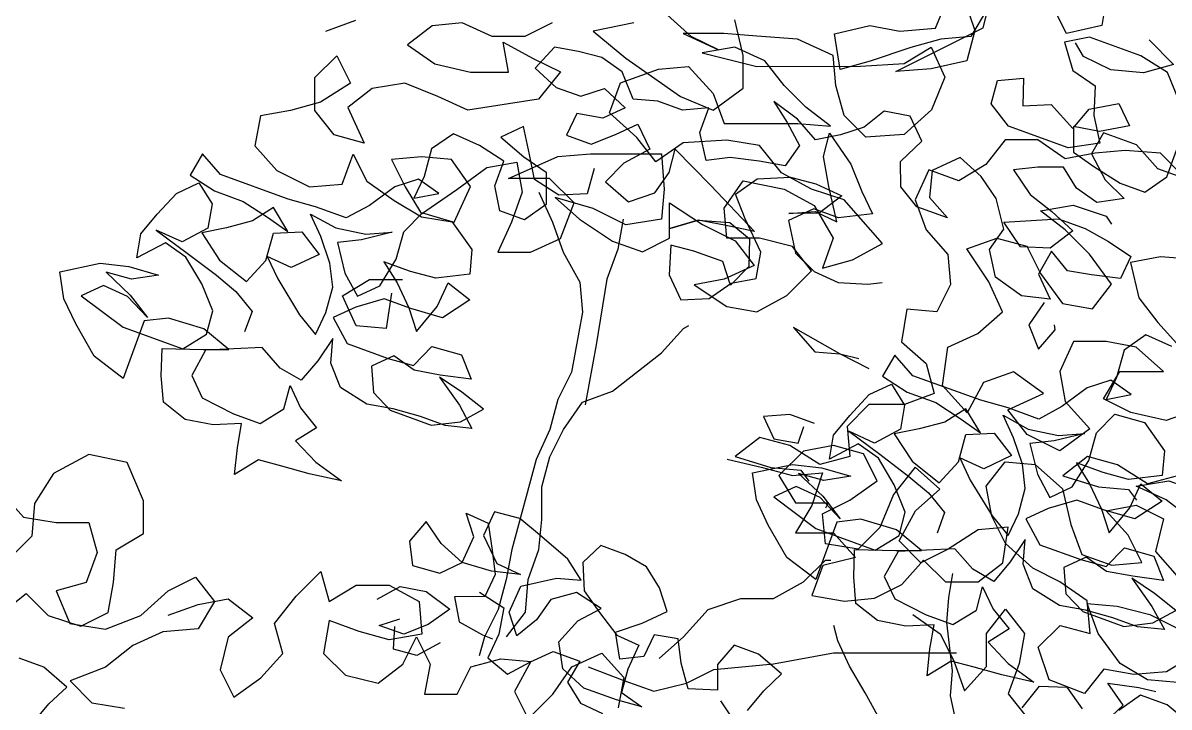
# Model space of a CAD drawing. Header units: millimetres. Extents: x 2622 to 2811, y 687 to 801.
# Drawn here: x 2710.775 to 2711.28, y 773.848 to 774.15 of the extents above; entities that cross this region are included whole.
import ezdxf

# ---------------------------------------------------------------- set-up
doc = ezdxf.new("R2010")
doc.units = ezdxf.units.MM
doc.layers.add('CHIOMA', color=94, linetype='Continuous')
doc.layers.add('tronco', color=36, linetype='Continuous')

msp = doc.modelspace()

# ---------------------------------------------------------------- linework, layer by layer
at = {"layer": 'CHIOMA'}
for p, q in [((2711.17688, 774.14745), (2711.18288, 774.16188)), ((2711.18946, 774.16084), (2711.19428, 774.14642)), ((2711.19788, 774.14762), (2711.20148, 774.16205)), ((2711.25259, 774.16314), (2711.2502, 774.14872)), ((2711.19971, 774.15588), (2711.19251, 774.14386)), ((2711.23458, 774.1451), (2711.22856, 774.15711)), ((2710.9082, 774.14616), (2710.92142, 774.15098)), ((2711.06927, 774.1439), (2711.05724, 774.15471)), ((2711.09212, 774.13551), (2711.0885, 774.15113)), ((2710.95508, 774.1486), (2710.94426, 774.14018)), ((2710.9683, 774.14982), (2710.95508, 774.1486)), ((2710.98152, 774.14382), (2710.9683, 774.14982)), ((2711.00796, 774.14985), (2710.99595, 774.14383)), ((2711.04402, 774.14989), (2711.026, 774.14626)), ((2711.026, 774.14626), (2711.04043, 774.13426)), ((2711.13241, 774.145), (2711.14803, 774.14862)), ((2711.14803, 774.14862), (2711.16126, 774.14623)), ((2711.15944, 774.12836), (2711.19788, 774.14762)), ((2711.16126, 774.14623), (2711.17688, 774.14745)), ((2711.19428, 774.14642), (2711.19068, 774.13319)), ((2711.2502, 774.14872), (2711.23458, 774.1451)), ((2710.99595, 774.14383), (2710.98152, 774.14382)), ((2710.98633, 774.14142), (2710.99956, 774.13422)), ((2710.98875, 774.1282), (2710.98633, 774.14142)), ((2711.08369, 774.14511), (2711.06566, 774.1451)), ((2711.06566, 774.1451), (2711.0813, 774.1379)), ((2711.0813, 774.1379), (2711.06927, 774.1439)), ((2711.09812, 774.14393), (2711.08369, 774.14511)), ((2711.11615, 774.14274), (2711.09812, 774.14393)), ((2711.13178, 774.13554), (2711.11615, 774.14274)), ((2711.13483, 774.12938), (2711.13241, 774.145)), ((2711.17929, 774.14264), (2711.16607, 774.13903)), ((2711.19251, 774.14386), (2711.17929, 774.14264)), ((2711.24483, 774.14352), (2711.23382, 774.14137)), ((2711.23382, 774.14137), (2711.23744, 774.1288)), ((2711.24219, 774.1351), (2711.23858, 774.14111)), ((2711.26742, 774.13531), (2711.24483, 774.14352)), ((2711.27103, 774.14234), (2711.28186, 774.13153)), ((2710.94426, 774.14018), (2710.95629, 774.13178)), ((2711.00896, 774.1391), (2711.0005, 774.12989)), ((2711.01956, 774.1373), (2711.00896, 774.1391)), ((2711.02983, 774.13459), (2711.01956, 774.1373)), ((2711.08851, 774.13911), (2711.07409, 774.13669)), ((2711.07409, 774.13669), (2711.09813, 774.1307)), ((2711.10173, 774.13311), (2711.08851, 774.13911)), ((2711.09213, 774.12108), (2711.09212, 774.13551)), ((2711.133, 774.12232), (2711.13178, 774.13554)), ((2711.16607, 774.13903), (2711.14805, 774.133)), ((2711.16304, 774.13197), (2711.17505, 774.13919)), ((2711.17505, 774.13919), (2711.18107, 774.12597)), ((2710.90341, 774.12572), (2710.91302, 774.13534)), ((2710.91302, 774.13534), (2710.91904, 774.12333)), ((2710.95629, 774.13178), (2710.97192, 774.12818)), ((2710.99956, 774.13422), (2711.01159, 774.12822)), ((2711.03879, 774.12827), (2711.02983, 774.13459)), ((2711.04043, 774.13426), (2711.06449, 774.11745)), ((2711.05486, 774.12946), (2711.06808, 774.13068)), ((2711.06808, 774.13068), (2711.07891, 774.11867)), ((2711.09813, 774.1307), (2711.14381, 774.13075)), ((2711.11016, 774.1223), (2711.10173, 774.13311)), ((2711.14805, 774.133), (2711.13483, 774.12938)), ((2711.14381, 774.13075), (2711.16304, 774.13197)), ((2711.19068, 774.13319), (2711.17506, 774.12957)), ((2711.25422, 774.1291), (2711.24219, 774.1351)), ((2711.27909, 774.12801), (2711.26742, 774.13531)), ((2711.28186, 774.13153), (2711.26864, 774.12791)), ((2710.90342, 774.11129), (2710.90341, 774.12572)), ((2710.97192, 774.12818), (2710.98875, 774.1282)), ((2711.0005, 774.12989), (2711.00971, 774.12143)), ((2711.01159, 774.12822), (2711.00198, 774.11619)), ((2711.03804, 774.12344), (2711.05486, 774.12946)), ((2711.04364, 774.11628), (2711.03879, 774.12827)), ((2711.17506, 774.12957), (2711.15944, 774.12836)), ((2711.18107, 774.12597), (2711.17508, 774.11154)), ((2711.20417, 774.12451), (2711.21575, 774.12542)), ((2711.21575, 774.12542), (2711.21543, 774.11326)), ((2711.23744, 774.1288), (2711.2473, 774.12216)), ((2711.26864, 774.12791), (2711.25422, 774.1291)), ((2711.28395, 774.11602), (2711.27909, 774.12801)), ((2710.91904, 774.12333), (2710.90582, 774.1149)), ((2710.92866, 774.12093), (2710.91785, 774.11251)), ((2710.94308, 774.12335), (2710.92866, 774.12093)), ((2710.95751, 774.11735), (2710.94308, 774.12335)), ((2711.00971, 774.12143), (2711.02056, 774.1175)), ((2711.02056, 774.1175), (2711.03099, 774.12087)), ((2711.03099, 774.12087), (2711.0402, 774.11242)), ((2711.03324, 774.11021), (2711.03804, 774.12344)), ((2711.07892, 774.11145), (2711.09213, 774.12108)), ((2711.11978, 774.11269), (2711.11016, 774.1223)), ((2711.13662, 774.1091), (2711.133, 774.12232)), ((2711.20147, 774.11424), (2711.20417, 774.12451)), ((2711.2473, 774.12216), (2711.24665, 774.10909)), ((2710.97074, 774.11135), (2710.95751, 774.11735)), ((2711.00198, 774.11619), (2710.97074, 774.11135)), ((2711.05457, 774.11538), (2711.04364, 774.11628)), ((2711.06542, 774.11145), (2711.05457, 774.11538)), ((2711.06449, 774.11745), (2711.07892, 774.11145)), ((2711.07891, 774.11867), (2711.08373, 774.10545)), ((2711.10567, 774.11525), (2711.11151, 774.10597)), ((2711.11611, 774.10737), (2711.10567, 774.11525)), ((2710.8926, 774.11128), (2710.87938, 774.10887)), ((2710.90582, 774.1149), (2710.8926, 774.11128)), ((2710.91185, 774.10048), (2710.90342, 774.11129)), ((2710.91785, 774.11251), (2710.92507, 774.09689)), ((2711.0402, 774.11242), (2711.03034, 774.10781)), ((2711.04527, 774.0994), (2711.03324, 774.11021)), ((2711.077, 774.11236), (2711.06542, 774.11145)), ((2711.07306, 774.10151), (2711.077, 774.11236)), ((2711.13061, 774.10429), (2711.11978, 774.11269)), ((2711.15423, 774.11093), (2711.14552, 774.10385)), ((2711.16573, 774.1088), (2711.15423, 774.11093)), ((2711.17508, 774.11154), (2711.16307, 774.10071)), ((2711.20911, 774.1043), (2711.20147, 774.11424)), ((2711.21543, 774.11326), (2711.22792, 774.11385)), ((2711.22792, 774.11385), (2711.23737, 774.10325)), ((2711.23737, 774.10325), (2711.2446, 774.11189)), ((2711.2446, 774.11189), (2711.25774, 774.11428)), ((2711.25774, 774.11428), (2711.26235, 774.10442)), ((2710.87938, 774.10887), (2710.87699, 774.09564)), ((2711.01884, 774.10994), (2711.01432, 774.10032)), ((2711.03034, 774.10781), (2711.01884, 774.10994)), ((2711.03593, 774.10066), (2711.04579, 774.10527)), ((2711.04579, 774.10527), (2711.05097, 774.09418)), ((2711.08373, 774.10545), (2711.11618, 774.10548)), ((2711.11151, 774.10597), (2711.11702, 774.09579)), ((2711.12408, 774.09834), (2711.11611, 774.10737)), ((2711.11618, 774.10548), (2711.13061, 774.10429)), ((2711.14624, 774.0995), (2711.13662, 774.1091)), ((2711.17091, 774.09771), (2711.16573, 774.1088)), ((2711.24665, 774.10909), (2711.24937, 774.09685)), ((2710.92507, 774.09689), (2710.91185, 774.10048)), ((2710.96445, 774.10103), (2710.95485, 774.09429)), ((2710.97588, 774.09586), (2710.96445, 774.10103)), ((2710.99526, 774.10417), (2710.98541, 774.09957)), ((2710.99798, 774.09193), (2710.99526, 774.10417)), ((2711.01432, 774.10032), (2711.02517, 774.09639)), ((2711.02517, 774.09639), (2711.03593, 774.10066)), ((2711.07578, 774.08927), (2711.07306, 774.10151)), ((2711.13509, 774.10048), (2711.12408, 774.09834)), ((2711.12754, 774.09094), (2711.13024, 774.10122)), ((2711.13024, 774.10122), (2711.13962, 774.08758)), ((2711.14552, 774.10385), (2711.13509, 774.10048)), ((2711.16307, 774.10071), (2711.14624, 774.0995)), ((2711.23533, 774.09479), (2711.20911, 774.1043)), ((2711.2377, 774.10416), (2711.23771, 774.0929)), ((2711.24921, 774.10203), (2711.2377, 774.10416)), ((2711.25101, 774.10137), (2711.2456, 774.09209)), ((2711.26235, 774.10442), (2711.24921, 774.10203)), ((2711.26548, 774.09612), (2711.25101, 774.10137)), ((2710.87699, 774.09564), (2710.88662, 774.08483)), ((2710.98664, 774.08889), (2710.97588, 774.09586)), ((2710.98541, 774.09957), (2710.99552, 774.09078)), ((2711.05369, 774.08859), (2711.04527, 774.0994)), ((2711.06571, 774.09702), (2711.05369, 774.08859)), ((2711.08494, 774.09824), (2711.06571, 774.09702)), ((2711.09936, 774.09585), (2711.08494, 774.09824)), ((2711.10899, 774.08384), (2711.09936, 774.09585)), ((2711.11702, 774.09579), (2711.1107, 774.08683)), ((2711.16155, 774.08883), (2711.17091, 774.09771)), ((2711.20754, 774.09835), (2711.19914, 774.08752)), ((2711.22197, 774.09836), (2711.20754, 774.09835)), ((2711.234, 774.08996), (2711.22197, 774.09836)), ((2711.24937, 774.09685), (2711.23533, 774.09479)), ((2711.27493, 774.08553), (2711.26548, 774.09612)), ((2710.8538, 774.09209), (2710.84838, 774.0828)), ((2710.86177, 774.08306), (2710.8538, 774.09209)), ((2710.91547, 774.07885), (2710.92027, 774.09208)), ((2710.92027, 774.09208), (2710.92629, 774.08006)), ((2710.95032, 774.0909), (2710.9371, 774.08969)), ((2710.96354, 774.08971), (2710.95032, 774.0909)), ((2710.95485, 774.09429), (2710.95149, 774.08221)), ((2710.98879, 774.08132), (2711.01042, 774.09096)), ((2710.99552, 774.09078), (2711.00538, 774.08413)), ((2711.00012, 774.08092), (2710.99798, 774.09193)), ((2711.01042, 774.09096), (2711.02484, 774.09217)), ((2711.02484, 774.09217), (2711.0561, 774.0922)), ((2711.05097, 774.09418), (2711.03955, 774.0881)), ((2711.0561, 774.0922), (2711.05731, 774.07658)), ((2711.05952, 774.08392), (2711.06222, 774.09419)), ((2711.06222, 774.09419), (2711.07793, 774.07826)), ((2711.08646, 774.09051), (2711.07578, 774.08927)), ((2711.0992, 774.08896), (2711.08646, 774.09051)), ((2711.12993, 774.0778), (2711.12754, 774.09094)), ((2711.18776, 774.09057), (2711.17544, 774.08481)), ((2711.19697, 774.08212), (2711.18776, 774.09057)), ((2711.24722, 774.09238), (2711.234, 774.08996)), ((2711.23771, 774.0929), (2711.24667, 774.08658)), ((2711.2456, 774.09209), (2711.25168, 774.08067)), ((2711.26044, 774.09359), (2711.24722, 774.09238)), ((2711.27606, 774.0924), (2711.26044, 774.09359)), ((2711.28569, 774.08279), (2711.27606, 774.0924)), ((2711.27879, 774.08208), (2711.28306, 774.09383)), ((2710.9371, 774.08969), (2710.94312, 774.07767)), ((2710.97197, 774.0777), (2710.96354, 774.08971)), ((2710.96596, 774.07649), (2710.97917, 774.08612)), ((2710.97917, 774.08612), (2710.99239, 774.08854)), ((2710.98271, 774.07804), (2710.98664, 774.08889)), ((2710.99239, 774.08854), (2710.99481, 774.07532)), ((2711.02641, 774.08571), (2711.02338, 774.07453)), ((2711.03955, 774.0881), (2711.03142, 774.07979)), ((2711.1107, 774.08683), (2711.0992, 774.08896)), ((2711.13962, 774.08758), (2711.14447, 774.07559)), ((2711.16156, 774.07757), (2711.16155, 774.08883)), ((2711.1739, 774.0851), (2711.1679, 774.07187)), ((2711.18713, 774.0803), (2711.1739, 774.0851)), ((2711.19914, 774.08752), (2711.18713, 774.0803)), ((2711.22202, 774.08632), (2711.21134, 774.08508)), ((2711.21134, 774.08508), (2711.21866, 774.07424)), ((2711.23328, 774.08633), (2711.22202, 774.08632)), ((2711.23912, 774.07705), (2711.23328, 774.08633)), ((2711.24667, 774.08658), (2711.25834, 774.07928)), ((2711.29843, 774.077), (2711.27493, 774.08553)), ((2710.84838, 774.0828), (2710.85915, 774.07583)), ((2710.8916, 774.07223), (2710.86177, 774.08306)), ((2710.88662, 774.08483), (2710.90105, 774.07763)), ((2710.92629, 774.08006), (2710.93832, 774.07166)), ((2710.94902, 774.08106), (2710.93859, 774.07768)), ((2710.95149, 774.08221), (2710.94697, 774.07259)), ((2710.95798, 774.07474), (2710.94902, 774.08106)), ((2711.00682, 774.08134), (2710.98879, 774.08132)), ((2711.01089, 774.07395), (2711.00012, 774.08092)), ((2711.00538, 774.08413), (2711.00531, 774.06984)), ((2711.01765, 774.07053), (2711.00682, 774.08134)), ((2711.0532, 774.07496), (2711.05952, 774.08392)), ((2711.08376, 774.06819), (2711.09217, 774.08021)), ((2711.08877, 774.07433), (2711.09838, 774.08107)), ((2711.09217, 774.08021), (2711.1102, 774.07662)), ((2711.09838, 774.08107), (2711.113, 774.0819)), ((2711.12222, 774.07664), (2711.10899, 774.08384)), ((2711.113, 774.0819), (2711.12418, 774.07887)), ((2711.17544, 774.08481), (2711.17422, 774.07298)), ((2711.20371, 774.07251), (2711.19697, 774.08212)), ((2711.25168, 774.08067), (2711.25999, 774.07254)), ((2711.26919, 774.07534), (2711.27879, 774.08208)), ((2710.84239, 774.07475), (2710.85224, 774.07935)), ((2710.85224, 774.07935), (2710.85808, 774.07007)), ((2710.85915, 774.07583), (2710.8718, 774.07123)), ((2710.90105, 774.07763), (2710.91547, 774.07885)), ((2710.93859, 774.07768), (2710.92742, 774.06946)), ((2710.94312, 774.07767), (2710.95034, 774.06566)), ((2710.95034, 774.06566), (2710.96596, 774.07649)), ((2710.96477, 774.06207), (2710.97197, 774.0777)), ((2710.98485, 774.06703), (2710.98271, 774.07804)), ((2710.99481, 774.07532), (2710.99001, 774.06209)), ((2711.00202, 774.07532), (2711.00804, 774.06211)), ((2711.03142, 774.07979), (2711.04154, 774.07101)), ((2711.04154, 774.07101), (2711.0532, 774.07496)), ((2711.05731, 774.07658), (2711.05612, 774.06335)), ((2711.07793, 774.07826), (2711.09716, 774.05798)), ((2711.1102, 774.07662), (2711.12343, 774.06942)), ((2711.13665, 774.07184), (2711.12222, 774.07664)), ((2711.12418, 774.07887), (2711.1356, 774.0737)), ((2711.13347, 774.06219), (2711.12993, 774.0778)), ((2711.14447, 774.07559), (2711.14908, 774.06574)), ((2711.16863, 774.06887), (2711.16156, 774.07757)), ((2711.24808, 774.07073), (2711.23912, 774.07705)), ((2711.25834, 774.07928), (2711.26919, 774.07534)), ((2710.83393, 774.06554), (2710.84239, 774.07475)), ((2710.85808, 774.07007), (2710.85628, 774.05948)), ((2710.8718, 774.07123), (2710.88257, 774.06426)), ((2710.90368, 774.06887), (2710.8916, 774.07223)), ((2710.93832, 774.07166), (2710.95034, 774.06446)), ((2710.94697, 774.07259), (2710.95798, 774.07474)), ((2711.00531, 774.06984), (2710.9957, 774.06309)), ((2711.00923, 774.07293), (2711.02006, 774.06332)), ((2711.02607, 774.06813), (2711.00923, 774.07293)), ((2711.02338, 774.07453), (2711.01089, 774.07395)), ((2711.01166, 774.0549), (2711.01765, 774.07053)), ((2711.05972, 774.07057), (2711.07415, 774.06096)), ((2711.05974, 774.05494), (2711.05972, 774.07057)), ((2711.09305, 774.06357), (2711.08877, 774.07433)), ((2711.1356, 774.0737), (2711.12567, 774.06605)), ((2711.15349, 774.05262), (2711.13665, 774.07184)), ((2711.1679, 774.07187), (2711.17272, 774.05865)), ((2711.17422, 774.07298), (2711.18219, 774.06395)), ((2711.207, 774.05904), (2711.20371, 774.07251)), ((2711.21866, 774.07424), (2711.2282, 774.06669)), ((2711.25999, 774.07254), (2711.24808, 774.07073)), ((2710.82671, 774.05691), (2710.83393, 774.06554)), ((2710.88511, 774.06845), (2710.87583, 774.06261)), ((2710.89153, 774.05794), (2710.88511, 774.06845)), ((2710.90146, 774.06558), (2710.91256, 774.05951)), ((2710.90607, 774.05573), (2710.90146, 774.06558)), ((2710.91724, 774.06395), (2710.90368, 774.06887)), ((2710.92742, 774.06946), (2710.91724, 774.06395)), ((2710.94263, 774.0578), (2710.95076, 774.06611)), ((2710.95076, 774.06611), (2710.96374, 774.06242)), ((2710.9957, 774.06309), (2710.98485, 774.06703)), ((2711.0405, 774.06093), (2711.02607, 774.06813)), ((2711.08498, 774.05496), (2711.08376, 774.06819)), ((2711.12328, 774.06794), (2711.11219, 774.06276)), ((2711.11227, 774.0658), (2711.12386, 774.06671)), ((2711.12567, 774.06605), (2711.11227, 774.0658)), ((2711.13413, 774.064), (2711.12328, 774.06794)), ((2711.12343, 774.06942), (2711.13186, 774.05501)), ((2711.12386, 774.06671), (2711.13347, 774.06219)), ((2711.14908, 774.06574), (2711.13413, 774.064)), ((2711.18219, 774.06395), (2711.16863, 774.06887)), ((2711.2232, 774.06711), (2711.23762, 774.06953)), ((2711.23402, 774.05871), (2711.2232, 774.06711)), ((2711.2282, 774.06669), (2711.2374, 774.05823)), ((2711.23762, 774.06953), (2711.25205, 774.06473)), ((2711.25205, 774.06473), (2711.25446, 774.06113)), ((2710.87583, 774.06261), (2710.8645, 774.05956)), ((2710.88257, 774.06426), (2710.89153, 774.05794)), ((2710.95034, 774.06446), (2710.96477, 774.06207)), ((2710.96374, 774.06242), (2710.97254, 774.05002)), ((2710.99001, 774.06209), (2710.98401, 774.04886)), ((2711.00804, 774.06211), (2711.01286, 774.04889)), ((2711.02006, 774.06332), (2711.03449, 774.05372)), ((2711.03929, 774.06334), (2711.0369, 774.05011)), ((2711.05612, 774.06335), (2711.0405, 774.06093)), ((2711.05978, 774.05927), (2711.07235, 774.0629)), ((2711.07235, 774.0629), (2711.05978, 774.05927)), ((2711.07235, 774.0629), (2711.08632, 774.06192)), ((2711.08385, 774.06077), (2711.07235, 774.0629)), ((2711.07415, 774.06096), (2711.08859, 774.05377)), ((2711.09716, 774.05798), (2711.08385, 774.06077)), ((2711.08632, 774.06192), (2711.09495, 774.05469)), ((2711.09996, 774.04878), (2711.09305, 774.06357)), ((2711.11219, 774.06276), (2711.11516, 774.04838)), ((2711.20708, 774.06208), (2711.23116, 774.06357)), ((2711.2144, 774.05124), (2711.20708, 774.06208)), ((2711.23116, 774.06357), (2711.24291, 774.0593)), ((2710.82491, 774.04631), (2710.82671, 774.05691)), ((2710.83344, 774.05856), (2710.84717, 774.04846)), ((2710.84487, 774.05339), (2710.83344, 774.05856)), ((2710.85628, 774.05948), (2710.84487, 774.05339)), ((2710.8645, 774.05956), (2710.85349, 774.05742)), ((2710.85349, 774.05742), (2710.86138, 774.04535)), ((2710.88176, 774.04511), (2710.88512, 774.05719)), ((2710.88512, 774.05719), (2710.89761, 774.05778)), ((2710.89761, 774.05778), (2710.90525, 774.04784)), ((2710.91002, 774.04406), (2710.90607, 774.05573)), ((2710.91256, 774.05951), (2710.92587, 774.05673)), ((2710.93745, 774.05764), (2710.92398, 774.05434)), ((2710.92587, 774.05673), (2710.93745, 774.05764)), ((2710.93927, 774.04572), (2710.94263, 774.0578)), ((2710.99844, 774.04888), (2711.01166, 774.0549)), ((2711.04772, 774.04892), (2711.05974, 774.05494)), ((2711.0994, 774.05498), (2711.08498, 774.05496)), ((2711.09495, 774.05469), (2711.09463, 774.04253)), ((2711.11383, 774.05139), (2711.0994, 774.05498)), ((2711.13186, 774.05501), (2711.12706, 774.04178)), ((2711.17272, 774.05865), (2711.18235, 774.04784)), ((2711.19076, 774.05025), (2711.20398, 774.05507)), ((2711.20068, 774.05008), (2711.207, 774.05904)), ((2711.20398, 774.05507), (2711.2172, 774.05148)), ((2711.2374, 774.05823), (2711.22747, 774.05059)), ((2711.24485, 774.0479), (2711.23402, 774.05871)), ((2711.24291, 774.0593), (2711.2531, 774.05356)), ((2710.83755, 774.05297), (2710.82491, 774.04631)), ((2710.84651, 774.04665), (2710.83755, 774.05297)), ((2710.92398, 774.05434), (2710.9133, 774.0531)), ((2710.9133, 774.0531), (2710.9166, 774.03963)), ((2710.97254, 774.05002), (2710.97164, 774.03909)), ((2711.0369, 774.05011), (2711.03211, 774.03689)), ((2711.03449, 774.05372), (2711.04772, 774.04892)), ((2711.0602, 774.05196), (2711.05955, 774.0389)), ((2711.07047, 774.04926), (2711.0602, 774.05196)), ((2711.08859, 774.05377), (2711.09701, 774.04296)), ((2711.12225, 774.04057), (2711.11383, 774.05139)), ((2711.14028, 774.0454), (2711.15349, 774.05262)), ((2711.20039, 774.03584), (2711.19076, 774.05025)), ((2711.2034, 774.03784), (2711.20068, 774.05008)), ((2711.22747, 774.05059), (2711.2144, 774.05124)), ((2711.2172, 774.05148), (2711.22322, 774.03947)), ((2711.2531, 774.05356), (2711.26296, 774.04691)), ((2710.8535, 774.03491), (2710.84651, 774.04665)), ((2710.84717, 774.04846), (2710.85999, 774.03869)), ((2710.86138, 774.04535), (2710.8733, 774.03591)), ((2710.8733, 774.03591), (2710.88176, 774.04511)), ((2710.88241, 774.04692), (2710.88702, 774.03707)), ((2710.89293, 774.04208), (2710.88241, 774.04692)), ((2710.90525, 774.04784), (2710.89293, 774.04208)), ((2710.93196, 774.03405), (2710.93927, 774.04572)), ((2710.93376, 774.04465), (2710.9396, 774.03537)), ((2710.94551, 774.04039), (2710.93376, 774.04465)), ((2710.98401, 774.04886), (2710.99844, 774.04888)), ((2711.01286, 774.04889), (2711.02009, 774.03567)), ((2711.08312, 774.04466), (2711.07047, 774.04926)), ((2711.0865, 774.03423), (2711.08312, 774.04466)), ((2711.09783, 774.03728), (2711.09996, 774.04878)), ((2711.11516, 774.04838), (2711.12346, 774.04025)), ((2711.12706, 774.04178), (2711.14028, 774.0454)), ((2711.18235, 774.04784), (2711.18356, 774.03462)), ((2711.22804, 774.04935), (2711.2223, 774.03916)), ((2711.23511, 774.04065), (2711.22804, 774.04935)), ((2711.25448, 774.03469), (2711.24485, 774.0479)), ((2711.26296, 774.04691), (2711.25845, 774.0373)), ((2711.27611, 774.04673), (2711.26289, 774.04431)), ((2711.29173, 774.04554), (2711.27611, 774.04673)), ((2710.79098, 774.04021), (2710.80872, 774.044)), ((2710.79279, 774.0283), (2710.79098, 774.04021)), ((2710.80872, 774.044), (2710.82146, 774.04245)), ((2710.81135, 774.03998), (2710.82204, 774.02996)), ((2710.82253, 774.03694), (2710.81135, 774.03998)), ((2710.82146, 774.04245), (2710.83444, 774.03876)), ((2710.91126, 774.03338), (2710.91002, 774.04406)), ((2710.9166, 774.03963), (2710.92211, 774.02945)), ((2710.95669, 774.03736), (2710.94551, 774.04039)), ((2711.09701, 774.04296), (2711.08379, 774.03693)), ((2711.09463, 774.04253), (2711.0865, 774.03423)), ((2711.11145, 774.02975), (2711.12225, 774.04057)), ((2711.12346, 774.04025), (2711.13398, 774.03541)), ((2711.22322, 774.03947), (2711.23285, 774.02625)), ((2711.24571, 774.03885), (2711.23511, 774.04065)), ((2711.26289, 774.04431), (2711.26651, 774.02869)), ((2710.83444, 774.03876), (2710.82253, 774.03694)), ((2710.85836, 774.02292), (2710.8535, 774.03491)), ((2710.85999, 774.03869), (2710.86862, 774.03147)), ((2710.88702, 774.03707), (2710.89664, 774.0213)), ((2710.91552, 774.02957), (2710.92753, 774.03679)), ((2710.92753, 774.03679), (2710.94196, 774.0368)), ((2710.9396, 774.03537), (2710.94478, 774.02429)), ((2710.97164, 774.03909), (2710.95669, 774.03736)), ((2710.95727, 774.02487), (2710.96211, 774.03539)), ((2710.96211, 774.03539), (2710.97165, 774.02783)), ((2711.05955, 774.0389), (2711.06473, 774.02781)), ((2711.08379, 774.03693), (2711.07057, 774.03452)), ((2711.07057, 774.03452), (2711.08501, 774.02491)), ((2711.07722, 774.02839), (2711.08683, 774.03514)), ((2711.08683, 774.03514), (2711.09783, 774.03728)), ((2711.13398, 774.03541), (2711.14705, 774.03476)), ((2711.14705, 774.03476), (2711.15345, 774.03551)), ((2711.18356, 774.03462), (2711.17756, 774.0226)), ((2711.20641, 774.02262), (2711.20039, 774.03584)), ((2711.21475, 774.02963), (2711.2034, 774.03784)), ((2711.2223, 774.03916), (2711.22748, 774.02808)), ((2711.25845, 774.0373), (2711.24571, 774.03885)), ((2711.24608, 774.02386), (2711.25448, 774.03469)), ((2710.81029, 774.03422), (2710.80043, 774.02962)), ((2710.80043, 774.02962), (2710.81893, 774.01575)), ((2710.82081, 774.02938), (2710.81029, 774.03422)), ((2710.82969, 774.02002), (2710.82081, 774.02938)), ((2710.82204, 774.02996), (2710.82969, 774.02002)), ((2710.86862, 774.03147), (2710.87569, 774.02276)), ((2710.90823, 774.02221), (2710.91126, 774.03338)), ((2710.92154, 774.01635), (2710.91552, 774.02957)), ((2710.92211, 774.02945), (2710.93196, 774.03405)), ((2710.93715, 774.03079), (2710.93476, 774.01516)), ((2711.09823, 774.02252), (2711.11145, 774.02975)), ((2711.22748, 774.02808), (2711.21475, 774.02963)), ((2710.79798, 774.01721), (2710.79279, 774.0283)), ((2710.92137, 774.0246), (2710.91151, 774.01999)), ((2710.93394, 774.02822), (2710.92137, 774.0246)), ((2710.94569, 774.02396), (2710.93394, 774.02822)), ((2710.94478, 774.02429), (2710.94816, 774.01385)), ((2710.94816, 774.01385), (2710.95727, 774.02487)), ((2710.97165, 774.02783), (2710.95958, 774.01994)), ((2711.06473, 774.02781), (2711.07722, 774.02839)), ((2711.08501, 774.02491), (2711.09823, 774.02252)), ((2711.22473, 774.02667), (2711.21808, 774.01681)), ((2711.23285, 774.02625), (2711.24608, 774.02386)), ((2711.26651, 774.02869), (2711.27493, 774.01788)), ((2710.83881, 774.01978), (2710.82813, 774.01854)), ((2710.8545, 774.01511), (2710.83881, 774.01978)), ((2710.85565, 774.01265), (2710.85836, 774.02292)), ((2710.87569, 774.02276), (2710.87241, 774.01372)), ((2710.89664, 774.0213), (2710.90371, 774.01259)), ((2710.90371, 774.01259), (2710.90823, 774.02221)), ((2710.91151, 774.01999), (2710.9176, 774.00858)), ((2710.95958, 774.01994), (2710.94569, 774.02396)), ((2711.16434, 774.02379), (2711.16195, 774.00936)), ((2711.17756, 774.0226), (2711.16434, 774.02379)), ((2711.1956, 774.013), (2711.20641, 774.02262)), ((2710.80612, 774.003), (2710.79798, 774.01721)), ((2710.81893, 774.01575), (2710.84514, 774.00623)), ((2710.82813, 774.01854), (2710.81894, 773.99323)), ((2710.86552, 774.006), (2710.8545, 774.01511)), ((2710.93476, 774.01516), (2710.92154, 774.01635)), ((2711.05618, 774.00445), (2711.06578, 774.01528)), ((2711.06578, 774.01528), (2711.06819, 774.01649)), ((2711.11431, 774.01559), (2711.12377, 774.005)), ((2711.1347, 774.00411), (2711.11431, 774.01559)), ((2711.21808, 774.01681), (2711.22236, 774.00605)), ((2711.22236, 774.00605), (2711.22958, 774.01468)), ((2711.22958, 774.01468), (2711.22933, 774.01682)), ((2711.27493, 774.01788), (2711.28456, 774.00707)), ((2710.84514, 774.00623), (2710.85565, 774.01265)), ((2710.91127, 774.01087), (2710.90462, 774.00101)), ((2710.91038, 773.99995), (2710.91127, 774.01087)), ((2711.16195, 774.00936), (2711.17278, 773.99975)), ((2711.18239, 774.00697), (2711.1956, 774.013)), ((2711.23768, 774.00943), (2711.23168, 773.9962)), ((2711.2521, 774.00944), (2711.23768, 774.00943)), ((2711.26532, 774.00705), (2711.2521, 774.00944)), ((2711.26967, 774.0124), (2711.26007, 774.00566)), ((2711.2811, 774.00724), (2711.26967, 774.0124)), ((2710.8357, 773.99431), (2710.83602, 774.00647)), ((2710.83602, 774.00647), (2710.85426, 774.00599)), ((2710.85516, 774.00566), (2710.84909, 773.99457)), ((2710.85426, 774.00599), (2710.86552, 774.006)), ((2710.88014, 774.00683), (2710.85516, 774.00566)), ((2710.88811, 773.9978), (2710.88014, 774.00683)), ((2710.9176, 774.00858), (2710.93568, 774.00202)), ((2710.94685, 773.99898), (2710.95498, 774.00729)), ((2710.95498, 774.00729), (2710.96797, 774.0036)), ((2711.12377, 774.005), (2711.1347, 774.00411)), ((2711.1347, 774.00411), (2711.14316, 774.00206)), ((2711.1476, 773.99738), (2711.1347, 774.00411)), ((2711.18, 773.99014), (2711.18239, 774.00697)), ((2711.26007, 774.00566), (2711.2567, 773.99358)), ((2711.27735, 773.99624), (2711.26532, 774.00705)), ((2710.81894, 773.99323), (2710.80612, 774.003)), ((2710.90462, 774.00101), (2710.8974, 773.99238)), ((2710.91466, 773.98919), (2710.91038, 773.99995)), ((2710.93814, 774.00317), (2710.92829, 773.99856)), ((2710.93568, 774.00202), (2710.94685, 773.99898)), ((2710.9471, 773.99685), (2710.93814, 774.00317)), ((2710.96797, 774.0036), (2710.97224, 773.99284)), ((2711.15902, 774.00346), (2711.1536, 773.99418)), ((2711.16699, 773.99443), (2711.15902, 774.00346)), ((2711.17278, 773.99975), (2711.17639, 773.98653)), ((2710.83661, 773.98273), (2710.8357, 773.99431)), ((2710.84909, 773.99457), (2710.8537, 773.98471)), ((2710.8974, 773.99238), (2710.88811, 773.9978)), ((2710.92829, 773.99856), (2710.9292, 773.98698)), ((2710.95861, 773.99472), (2710.9471, 773.99685)), ((2710.97224, 773.99284), (2710.95861, 773.99472)), ((2711.1536, 773.99418), (2711.16437, 773.9872)), ((2711.19682, 773.9836), (2711.16699, 773.99443)), ((2711.21124, 773.99618), (2711.19803, 773.99136)), ((2711.22447, 773.98658), (2711.21124, 773.99618)), ((2711.23168, 773.9962), (2711.23409, 773.98298)), ((2711.25092, 773.9842), (2711.25812, 773.99622)), ((2711.25812, 773.99622), (2711.27735, 773.99624)), ((2710.88977, 773.9798), (2710.89247, 773.99008)), ((2710.89247, 773.99008), (2710.89708, 773.98022)), ((2710.92633, 773.98188), (2710.91466, 773.98919)), ((2710.95828, 773.99381), (2710.96708, 773.98141)), ((2710.96814, 773.98717), (2710.95828, 773.99381)), ((2711.14761, 773.98612), (2711.15746, 773.99073)), ((2711.15746, 773.99073), (2711.1633, 773.98145)), ((2711.19083, 773.97813), (2711.18, 773.99014)), ((2711.19803, 773.99136), (2711.19083, 773.97813)), ((2711.24381, 773.98906), (2711.23264, 773.98083)), ((2711.25424, 773.99243), (2711.24381, 773.98906)), ((2711.2567, 773.99358), (2711.25219, 773.98397)), ((2711.2632, 773.98611), (2711.25424, 773.99243)), ((2710.8537, 773.98471), (2710.8675, 773.97765)), ((2710.9292, 773.98698), (2710.9366, 773.97918)), ((2710.97767, 773.97961), (2710.96814, 773.98717)), ((2711.13915, 773.97691), (2711.14761, 773.98612)), ((2711.17639, 773.98653), (2711.16318, 773.98171)), ((2711.16437, 773.9872), (2711.17702, 773.98261)), ((2711.20885, 773.97935), (2711.22447, 773.98658)), ((2711.26295, 773.9782), (2711.25092, 773.9842)), ((2711.25219, 773.98397), (2711.2632, 773.98611)), ((2710.84615, 773.97518), (2710.83661, 773.98273)), ((2710.87926, 773.97339), (2710.88977, 773.9798)), ((2710.89708, 773.98022), (2710.90415, 773.97152)), ((2710.93783, 773.97975), (2710.92633, 773.98188)), ((2710.9366, 773.97918), (2710.95468, 773.97262)), ((2710.94991, 773.97639), (2710.93783, 773.97975)), ((2710.96708, 773.98141), (2710.97259, 773.97123)), ((2710.96749, 773.9741), (2710.97767, 773.97961)), ((2711.14755, 773.9817), (2711.13794, 773.97207)), ((2711.16318, 773.98171), (2711.14755, 773.9817)), ((2711.1633, 773.98145), (2711.1615, 773.97085)), ((2711.17702, 773.98261), (2711.18779, 773.97563)), ((2711.19033, 773.97982), (2711.18105, 773.97398)), ((2711.19675, 773.96931), (2711.19033, 773.97982)), ((2711.2089, 773.98024), (2711.19682, 773.9836)), ((2711.21728, 773.96854), (2711.20885, 773.97935)), ((2711.22246, 773.97532), (2711.2089, 773.98024)), ((2711.23264, 773.98083), (2711.22246, 773.97532)), ((2711.23409, 773.98298), (2711.24492, 773.97097)), ((2711.2954, 773.98063), (2711.27858, 773.97461)), ((2710.85855, 773.97272), (2710.84615, 773.97518)), ((2710.8675, 773.97765), (2710.87926, 773.97339)), ((2710.96076, 773.97245), (2710.94991, 773.97639)), ((2710.95468, 773.97262), (2710.96749, 773.9741)), ((2711.1127, 773.97731), (2711.10111, 773.9764)), ((2711.10111, 773.9764), (2711.10572, 773.96654)), ((2711.12354, 773.97337), (2711.1127, 773.97731)), ((2711.13193, 773.96828), (2711.13915, 773.97691)), ((2711.18105, 773.97398), (2711.16972, 773.97094)), ((2711.18779, 773.97563), (2711.19675, 773.96931)), ((2711.20668, 773.97696), (2711.21778, 773.97088)), ((2711.21129, 773.9671), (2711.20668, 773.97696)), ((2711.24785, 773.96918), (2711.25598, 773.97748)), ((2711.25598, 773.97748), (2711.26896, 773.97379)), ((2711.27858, 773.97461), (2711.26295, 773.9782)), ((2711.26896, 773.97379), (2711.27776, 773.96139)), ((2710.87104, 773.9733), (2710.85855, 773.97272)), ((2710.86924, 773.9627), (2710.87104, 773.9733)), ((2710.90415, 773.97152), (2710.89487, 773.96568)), ((2710.97259, 773.97123), (2710.96076, 773.97245)), ((2711.11632, 773.96474), (2711.11894, 773.97197)), ((2711.13794, 773.97207), (2711.13916, 773.95885)), ((2711.13866, 773.96993), (2711.15239, 773.95983)), ((2711.15008, 773.96476), (2711.13866, 773.96993)), ((2711.1615, 773.97085), (2711.15008, 773.96476)), ((2711.16972, 773.97094), (2711.15871, 773.96879)), ((2711.15871, 773.96879), (2711.1666, 773.95672)), ((2711.19034, 773.96857), (2711.20283, 773.96915)), ((2711.20283, 773.96915), (2711.21047, 773.95921)), ((2711.21778, 773.97088), (2711.23109, 773.9681)), ((2711.24267, 773.96901), (2711.2292, 773.96571)), ((2711.23109, 773.9681), (2711.24267, 773.96901)), ((2711.24492, 773.97097), (2711.23171, 773.96134)), ((2711.24449, 773.9571), (2711.24785, 773.96918)), ((2710.89487, 773.96568), (2710.90375, 773.95632)), ((2711.09948, 773.96723), (2711.08867, 773.95881)), ((2711.11271, 773.96364), (2711.09948, 773.96723)), ((2711.10572, 773.96654), (2711.11632, 773.96474)), ((2711.13012, 773.95768), (2711.13193, 773.96828)), ((2711.14277, 773.96435), (2711.13012, 773.95768)), ((2711.15173, 773.95803), (2711.14277, 773.96435)), ((2711.18698, 773.95649), (2711.19034, 773.96857)), ((2711.21524, 773.95544), (2711.21129, 773.9671)), ((2711.23171, 773.96134), (2711.21728, 773.96854)), ((2711.2292, 773.96571), (2711.21852, 773.96448)), ((2711.21852, 773.96448), (2711.22181, 773.951)), ((2710.80379, 773.95975), (2710.78818, 773.95132)), ((2710.82063, 773.95616), (2710.80379, 773.95975)), ((2710.86801, 773.95087), (2710.86924, 773.9627)), ((2711.08867, 773.95881), (2711.1043, 773.95401)), ((2711.11872, 773.96124), (2711.10791, 773.95041)), ((2711.12594, 773.95524), (2711.11271, 773.96364)), ((2711.13194, 773.96365), (2711.11872, 773.96124)), ((2711.13916, 773.95885), (2711.12594, 773.95524)), ((2711.14517, 773.96006), (2711.13194, 773.96365)), ((2711.15119, 773.94805), (2711.14517, 773.96006)), ((2711.15239, 773.95983), (2711.16521, 773.95007)), ((2711.21047, 773.95921), (2711.19815, 773.95345)), ((2711.24389, 773.95875), (2711.23308, 773.95033)), ((2711.25711, 773.95516), (2711.24389, 773.95875)), ((2711.27776, 773.96139), (2711.27686, 773.95046)), ((2710.82785, 773.93934), (2710.82063, 773.95616)), ((2710.87853, 773.95729), (2710.86801, 773.95087)), ((2710.8888, 773.95458), (2710.87853, 773.95729)), ((2710.90088, 773.95122), (2710.8888, 773.95458)), ((2710.90375, 773.95632), (2710.91509, 773.94811)), ((2711.08507, 773.9576), (2711.1007, 773.95401)), ((2711.0962, 773.95158), (2711.11394, 773.95537)), ((2711.1007, 773.95401), (2711.11392, 773.95042)), ((2711.1043, 773.95401), (2711.11753, 773.95282)), ((2711.11394, 773.95537), (2711.12668, 773.95382)), ((2711.12668, 773.95382), (2711.13966, 773.95013)), ((2711.15872, 773.94628), (2711.15173, 773.95803)), ((2711.16801, 773.95407), (2711.1584, 773.94204)), ((2711.1666, 773.95672), (2711.17852, 773.94728)), ((2711.17884, 773.94447), (2711.16801, 773.95407)), ((2711.17852, 773.94728), (2711.18698, 773.95649)), ((2711.18763, 773.95829), (2711.19224, 773.94844)), ((2711.19815, 773.95345), (2711.18763, 773.95829)), ((2711.19927, 773.94569), (2711.20767, 773.95651)), ((2711.20767, 773.95651), (2711.2209, 773.95532)), ((2711.21648, 773.94476), (2711.21524, 773.95544)), ((2711.2209, 773.95532), (2711.23293, 773.94452)), ((2711.23718, 773.94543), (2711.24449, 773.9571)), ((2711.23898, 773.95603), (2711.24482, 773.94675)), ((2711.25073, 773.95176), (2711.23898, 773.95603)), ((2711.27034, 773.94675), (2711.25711, 773.95516)), ((2710.78818, 773.95132), (2710.77977, 773.93809)), ((2710.91509, 773.94811), (2710.90088, 773.95122)), ((2711.09801, 773.93967), (2711.0962, 773.95158)), ((2711.10791, 773.95041), (2711.11514, 773.9384)), ((2711.11392, 773.95042), (2711.12714, 773.95163)), ((2711.11657, 773.95135), (2711.12726, 773.94133)), ((2711.12775, 773.94832), (2711.11657, 773.95135)), ((2711.11753, 773.95282), (2711.12114, 773.94802)), ((2711.12714, 773.95163), (2711.12235, 773.9372)), ((2711.13966, 773.95013), (2711.12775, 773.94832)), ((2711.16521, 773.95007), (2711.17384, 773.94284)), ((2711.22181, 773.951), (2711.22733, 773.94082)), ((2711.23308, 773.95033), (2711.24871, 773.94553)), ((2711.26191, 773.94873), (2711.25073, 773.95176)), ((2711.27686, 773.95046), (2711.26191, 773.94873)), ((2711.28356, 773.95037), (2711.27034, 773.94675)), ((2710.76414, 773.94409), (2710.77497, 773.93208)), ((2711.11551, 773.9456), (2711.10565, 773.94099)), ((2711.12603, 773.94076), (2711.11551, 773.9456)), ((2711.13917, 773.93962), (2711.15119, 773.94805)), ((2711.16358, 773.93429), (2711.15872, 773.94628)), ((2711.16803, 773.93484), (2711.17884, 773.94447)), ((2711.19224, 773.94844), (2711.20186, 773.93267)), ((2711.20169, 773.93247), (2711.19927, 773.94569)), ((2711.21345, 773.93358), (2711.21648, 773.94476)), ((2711.22733, 773.94082), (2711.23718, 773.94543)), ((2711.23293, 773.94452), (2711.23655, 773.92889)), ((2711.24482, 773.94675), (2711.25, 773.93566)), ((2711.24871, 773.94553), (2711.26193, 773.94434)), ((2711.26193, 773.94434), (2711.26554, 773.93954)), ((2711.26249, 773.93624), (2711.26733, 773.94676)), ((2711.26538, 773.94575), (2711.2798, 773.94816)), ((2711.27861, 773.93975), (2711.26538, 773.94575)), ((2711.26733, 773.94676), (2711.27687, 773.93921)), ((2711.2798, 773.94816), (2711.29303, 773.94337)), ((2710.82787, 773.92491), (2710.82785, 773.93934)), ((2711.1032, 773.92858), (2711.09801, 773.93967)), ((2711.10565, 773.94099), (2711.12415, 773.92712)), ((2711.11514, 773.9384), (2711.12956, 773.93841)), ((2711.13491, 773.9314), (2711.12603, 773.94076)), ((2711.12716, 773.9336), (2711.13917, 773.93962)), ((2711.12726, 773.94133), (2711.13491, 773.9314)), ((2711.12956, 773.93841), (2711.12836, 773.93601)), ((2711.1584, 773.94204), (2711.15241, 773.92761)), ((2711.17384, 773.94284), (2711.18091, 773.93414)), ((2711.23916, 773.9396), (2711.22659, 773.93597)), ((2711.25091, 773.93533), (2711.23916, 773.9396)), ((2711.27687, 773.93921), (2711.26479, 773.93131)), ((2711.28943, 773.93134), (2711.27861, 773.93975)), ((2710.77977, 773.93809), (2710.77859, 773.92367)), ((2710.9701, 773.93392), (2710.97971, 773.92941)), ((2710.97347, 773.92349), (2710.9701, 773.93392)), ((2710.98259, 773.93451), (2710.97775, 773.92399)), ((2710.99376, 773.93147), (2710.98259, 773.93451)), ((2711.12235, 773.9372), (2711.11515, 773.92518)), ((2711.12837, 773.92038), (2711.12716, 773.9336)), ((2711.16083, 773.92161), (2711.16803, 773.93484)), ((2711.16087, 773.92402), (2711.16358, 773.93429)), ((2711.18091, 773.93414), (2711.17763, 773.9251)), ((2711.20893, 773.92397), (2711.21345, 773.93358)), ((2711.22659, 773.93597), (2711.21673, 773.93137)), ((2711.25, 773.93566), (2711.25338, 773.92523)), ((2711.26479, 773.93131), (2711.25091, 773.93533)), ((2711.25217, 773.93492), (2711.26539, 773.93733)), ((2711.26179, 773.92411), (2711.25217, 773.93492)), ((2711.25338, 773.92523), (2711.26249, 773.93624)), ((2711.26539, 773.93733), (2711.27741, 773.93133)), ((2710.77497, 773.93208), (2710.7894, 773.92969)), ((2710.7894, 773.92969), (2710.80382, 773.9297)), ((2710.80382, 773.9297), (2710.80744, 773.91648)), ((2710.95236, 773.93013), (2710.94513, 773.9215)), ((2710.9591, 773.92053), (2710.95236, 773.93013)), ((2710.97971, 773.92941), (2710.98153, 773.9175)), ((2711.00239, 773.92425), (2710.99376, 773.93147)), ((2711.11134, 773.91438), (2711.1032, 773.92858)), ((2711.13335, 773.92992), (2711.12416, 773.90461)), ((2711.14403, 773.93116), (2711.13335, 773.92992)), ((2711.15972, 773.92648), (2711.14403, 773.93116)), ((2711.20771, 773.92045), (2711.20169, 773.93247)), ((2711.20186, 773.93267), (2711.20893, 773.92397)), ((2711.21673, 773.93137), (2711.22282, 773.91995)), ((2711.23655, 773.92889), (2711.24137, 773.91567)), ((2711.27741, 773.93133), (2711.27382, 773.91691)), ((2710.77859, 773.92367), (2710.76898, 773.91404)), ((2710.81585, 773.91769), (2710.82787, 773.92491)), ((2710.96831, 773.91207), (2710.97347, 773.92349)), ((2710.97775, 773.92399), (2710.98351, 773.91167)), ((2711.01489, 773.91358), (2711.00239, 773.92425)), ((2711.11515, 773.92518), (2711.13198, 773.92519)), ((2711.12415, 773.92712), (2711.15036, 773.9176)), ((2711.13198, 773.92519), (2711.1416, 773.91438)), ((2711.15241, 773.92761), (2711.1428, 773.91799)), ((2711.15036, 773.9176), (2711.16087, 773.92402)), ((2711.17073, 773.91737), (2711.15972, 773.92648)), ((2711.19568, 773.92645), (2711.18247, 773.91802)), ((2711.2089, 773.92766), (2711.19568, 773.92645)), ((2711.20651, 773.91204), (2711.2089, 773.92766)), ((2711.26781, 773.91209), (2711.26179, 773.92411)), ((2710.94513, 773.9215), (2710.94637, 773.91082)), ((2710.96831, 773.91207), (2710.9591, 773.92053)), ((2711.02934, 773.91958), (2711.02154, 773.91218)), ((2711.04019, 773.91565), (2711.02934, 773.91958)), ((2711.1428, 773.91799), (2711.12837, 773.92038)), ((2711.17045, 773.912), (2711.16083, 773.92161)), ((2711.21974, 773.90964), (2711.20771, 773.92045)), ((2711.21649, 773.92225), (2711.20984, 773.91238)), ((2711.2156, 773.91132), (2711.21649, 773.92225)), ((2711.22282, 773.91995), (2711.2409, 773.91339)), ((2711.25207, 773.91036), (2711.2602, 773.91866)), ((2711.2602, 773.91866), (2711.27318, 773.91497)), ((2710.80744, 773.91648), (2710.80264, 773.90325)), ((2710.81466, 773.90326), (2710.81585, 773.91769)), ((2710.98153, 773.9175), (2710.98277, 773.90682)), ((2711.02073, 773.9043), (2711.01489, 773.91358)), ((2711.04948, 773.91023), (2711.04019, 773.91565)), ((2711.12416, 773.90461), (2711.11134, 773.91438)), ((2711.11877, 773.90354), (2711.12838, 773.91317)), ((2711.1416, 773.91438), (2711.12718, 773.91076)), ((2711.12838, 773.91317), (2711.13078, 773.91317)), ((2711.14092, 773.90569), (2711.14124, 773.91785)), ((2711.14124, 773.91785), (2711.15948, 773.91736)), ((2711.16038, 773.91704), (2711.15431, 773.90594)), ((2711.15948, 773.91736), (2711.17073, 773.91737)), ((2711.18536, 773.9182), (2711.16038, 773.91704)), ((2711.16205, 773.90238), (2711.17165, 773.91321)), ((2711.18247, 773.91802), (2711.17045, 773.912)), ((2711.17165, 773.91321), (2711.18128, 773.9036)), ((2711.19333, 773.90917), (2711.18536, 773.9182)), ((2711.24336, 773.91454), (2711.23351, 773.90993)), ((2711.2409, 773.91339), (2711.25207, 773.91036)), ((2711.24137, 773.91567), (2711.25459, 773.91088)), ((2711.25232, 773.90822), (2711.24336, 773.91454)), ((2711.27318, 773.91497), (2711.27746, 773.90421)), ((2711.27382, 773.91691), (2711.28345, 773.9061)), ((2710.8952, 773.89733), (2710.90601, 773.90816)), ((2710.90601, 773.90816), (2710.90963, 773.89494)), ((2710.94637, 773.91082), (2710.95845, 773.90746)), ((2710.95845, 773.90746), (2710.96831, 773.91207)), ((2710.98129, 773.90838), (2710.96831, 773.91207)), ((2710.99402, 773.90683), (2710.98129, 773.90838)), ((2710.98351, 773.91167), (2710.99402, 773.90683)), ((2711.02154, 773.91218), (2711.02213, 773.8997)), ((2711.05532, 773.90095), (2711.04948, 773.91023)), ((2711.12718, 773.91076), (2711.12238, 773.89754)), ((2711.20262, 773.90375), (2711.19333, 773.90917)), ((2711.1957, 773.90361), (2711.20651, 773.91204)), ((2711.20984, 773.91238), (2711.20262, 773.90375)), ((2711.21987, 773.90056), (2711.2156, 773.91132)), ((2711.23176, 773.90365), (2711.21974, 773.90964)), ((2711.23351, 773.90993), (2711.23442, 773.89835)), ((2711.26382, 773.90609), (2711.25232, 773.90822)), ((2711.25459, 773.91088), (2711.26781, 773.91209)), ((2710.80264, 773.90325), (2710.78943, 773.89963)), ((2710.81227, 773.89004), (2710.81466, 773.90326)), ((2710.83871, 773.89968), (2710.85072, 773.9057)), ((2710.85072, 773.9057), (2710.85915, 773.89489)), ((2710.98277, 773.90682), (2710.97826, 773.89721)), ((2710.99419, 773.90165), (2711.0098, 773.90519)), ((2711.0098, 773.90519), (2711.02073, 773.9043)), ((2711.14183, 773.8941), (2711.14092, 773.90569)), ((2711.15431, 773.90594), (2711.15892, 773.89609)), ((2711.18128, 773.9036), (2711.1957, 773.90361)), ((2711.18446, 773.90727), (2711.18266, 773.89668)), ((2711.24379, 773.89524), (2711.23176, 773.90365)), ((2711.2635, 773.90519), (2711.27229, 773.89279)), ((2711.27336, 773.89854), (2711.2635, 773.90519)), ((2711.27746, 773.90421), (2711.26382, 773.90609)), ((2710.76539, 773.89), (2710.7762, 773.89842)), ((2710.7762, 773.89842), (2710.78583, 773.88881)), ((2710.78943, 773.89963), (2710.79545, 773.88522)), ((2710.8267, 773.88885), (2710.83871, 773.89968)), ((2710.90963, 773.89494), (2710.92164, 773.90216)), ((2710.92164, 773.90216), (2710.93607, 773.90217)), ((2710.93077, 773.89603), (2710.94095, 773.90154)), ((2710.93607, 773.90217), (2710.9493, 773.89497)), ((2710.94095, 773.90154), (2710.95246, 773.89941)), ((2710.95246, 773.89941), (2710.9629, 773.89153)), ((2710.97587, 773.89909), (2710.98664, 773.89212)), ((2710.98902, 773.89023), (2710.99419, 773.90165)), ((2711.01876, 773.89887), (2711.00742, 773.89583)), ((2711.02952, 773.8919), (2711.01876, 773.89887)), ((2711.02213, 773.8997), (2711.02887, 773.89009)), ((2711.05869, 773.89052), (2711.05532, 773.90095)), ((2711.15003, 773.89636), (2711.16205, 773.90238)), ((2711.19499, 773.89118), (2711.19769, 773.90145)), ((2711.19769, 773.90145), (2711.2023, 773.89159)), ((2711.23155, 773.89325), (2711.21987, 773.90056)), ((2711.23442, 773.89835), (2711.24182, 773.89055)), ((2711.28289, 773.89099), (2711.27336, 773.89854)), ((2710.83872, 773.88886), (2710.85194, 773.89368)), ((2710.85194, 773.89368), (2710.86516, 773.8961)), ((2710.85915, 773.89489), (2710.85195, 773.88286)), ((2710.86516, 773.8961), (2710.87598, 773.88769)), ((2710.8856, 773.8853), (2710.8952, 773.89733)), ((2710.9493, 773.89497), (2710.95051, 773.88055)), ((2710.97826, 773.89721), (2710.96486, 773.89695)), ((2710.96486, 773.89695), (2710.96701, 773.88594)), ((2711.00742, 773.89583), (2711.0011, 773.88687)), ((2711.12238, 773.89754), (2711.13681, 773.89514)), ((2711.13681, 773.89514), (2711.15003, 773.89636)), ((2711.15137, 773.88655), (2711.14183, 773.8941)), ((2711.15892, 773.89609), (2711.17272, 773.88903)), ((2711.18266, 773.89668), (2711.18176, 773.88575)), ((2711.24305, 773.89113), (2711.23155, 773.89325)), ((2711.24501, 773.88082), (2711.24379, 773.89524)), ((2711.24379, 773.89404), (2711.25701, 773.89285)), ((2711.24861, 773.88082), (2711.24379, 773.89404)), ((2710.78583, 773.88881), (2710.80026, 773.88402)), ((2710.80026, 773.88402), (2710.81227, 773.89004)), ((2710.81108, 773.88283), (2710.8267, 773.88885)), ((2710.9629, 773.89153), (2710.95329, 773.88478)), ((2710.98416, 773.8914), (2710.97816, 773.87937)), ((2710.98664, 773.89212), (2710.98451, 773.88061)), ((2710.98778, 773.87938), (2710.99618, 773.89021)), ((2710.9924, 773.8798), (2710.98902, 773.89023)), ((2711.01934, 773.88639), (2711.02952, 773.8919)), ((2711.02887, 773.89009), (2711.03652, 773.88015)), ((2711.0476, 773.88534), (2711.05869, 773.89052)), ((2711.16687, 773.88916), (2711.17889, 773.88076)), ((2711.17272, 773.88903), (2711.18448, 773.88476)), ((2711.18448, 773.88476), (2711.19499, 773.89118)), ((2711.19933, 773.88078), (2711.20773, 773.8916)), ((2711.2023, 773.89159), (2711.20937, 773.88289)), ((2711.20773, 773.8916), (2711.21616, 773.88079)), ((2711.24182, 773.89055), (2711.25989, 773.88399)), ((2711.25513, 773.88776), (2711.24305, 773.89113)), ((2711.25701, 773.89285), (2711.27144, 773.88926)), ((2711.27144, 773.88926), (2711.28347, 773.88326)), ((2711.27229, 773.89279), (2711.27781, 773.8826)), ((2711.27271, 773.88548), (2711.28289, 773.89099)), ((2710.79545, 773.88522), (2710.81108, 773.88283)), ((2710.85195, 773.88286), (2710.83632, 773.88165)), ((2710.87598, 773.88769), (2710.86517, 773.87927)), ((2710.88922, 773.87208), (2710.8856, 773.8853)), ((2710.90964, 773.88652), (2710.90725, 773.8721)), ((2710.92287, 773.88173), (2710.90964, 773.88652)), ((2710.93168, 773.88444), (2710.94088, 773.88724)), ((2710.94253, 773.88051), (2710.93168, 773.88444)), ((2710.9381, 773.87393), (2710.93867, 773.88395)), ((2710.95329, 773.88478), (2710.94253, 773.88051)), ((2710.96701, 773.88594), (2710.9772, 773.8802)), ((2711.0011, 773.88687), (2710.9924, 773.8798)), ((2711.01088, 773.87718), (2711.01934, 773.88639)), ((2711.03594, 773.88139), (2711.0476, 773.88534)), ((2711.13379, 773.87758), (2711.13214, 773.88432)), ((2711.16377, 773.88409), (2711.15137, 773.88655)), ((2711.17626, 773.88468), (2711.16377, 773.88409)), ((2711.17446, 773.87408), (2711.17626, 773.88468)), ((2711.18176, 773.88575), (2711.18424, 773.86439)), ((2711.20937, 773.88289), (2711.20009, 773.87705)), ((2711.22217, 773.87479), (2711.23178, 773.88441)), ((2711.23178, 773.88441), (2711.24501, 773.88082)), ((2711.26597, 773.88383), (2711.25513, 773.88776)), ((2711.25989, 773.88399), (2711.27271, 773.88548)), ((2711.27781, 773.8826), (2711.26597, 773.88383)), ((2710.83632, 773.88165), (2710.8231, 773.87563)), ((2710.86517, 773.87927), (2710.86158, 773.86484)), ((2710.93609, 773.87813), (2710.92287, 773.88173)), ((2710.95051, 773.88055), (2710.93609, 773.87813)), ((2710.94211, 773.86732), (2710.94811, 773.87935)), ((2710.94811, 773.87935), (2710.95413, 773.86733)), ((2710.97816, 773.87937), (2710.97576, 773.87096)), ((2710.9772, 773.8802), (2710.98172, 773.87856)), ((2710.98451, 773.88061), (2710.97967, 773.87009)), ((2711.03775, 773.86947), (2711.03594, 773.88139)), ((2711.03652, 773.88015), (2711.04613, 773.87564)), ((2711.05295, 773.88033), (2711.04843, 773.87071)), ((2711.06355, 773.87853), (2711.05295, 773.88033)), ((2711.06478, 773.86785), (2711.06355, 773.87853)), ((2711.17889, 773.88076), (2711.18492, 773.86874)), ((2711.19934, 773.86635), (2711.19933, 773.88078)), ((2711.21616, 773.88079), (2711.21376, 773.86757)), ((2711.25824, 773.86761), (2711.24861, 773.88082)), ((2710.8231, 773.87563), (2710.81109, 773.866)), ((2710.94837, 773.87123), (2710.9381, 773.87393)), ((2710.95855, 773.87674), (2710.94837, 773.87123)), ((2710.99848, 773.86838), (2711.00834, 773.87299)), ((2711.00834, 773.87299), (2711.02009, 773.86872)), ((2711.0127, 773.86527), (2711.01088, 773.87718)), ((2711.04613, 773.87564), (2711.04129, 773.86512)), ((2711.08811, 773.87575), (2711.08089, 773.86712)), ((2711.09896, 773.87181), (2711.08811, 773.87575)), ((2711.17323, 773.86225), (2711.17446, 773.87408)), ((2711.20009, 773.87705), (2711.20897, 773.86769)), ((2711.22699, 773.86037), (2711.22217, 773.87479)), ((2710.78389, 773.86601), (2710.77304, 773.86995)), ((2710.87961, 773.86125), (2710.88922, 773.87208)), ((2710.90725, 773.8721), (2710.91687, 773.86249)), ((2710.97216, 773.86615), (2710.98538, 773.86976)), ((2710.97967, 773.87009), (2710.9883, 773.86287)), ((2710.98538, 773.86976), (2710.9986, 773.86857)), ((2710.9883, 773.86287), (2710.99848, 773.86838)), ((2710.9986, 773.86857), (2710.9914, 773.85535)), ((2711.02009, 773.86872), (2711.01467, 773.85944)), ((2711.01664, 773.86619), (2711.02985, 773.87221)), ((2711.02985, 773.87221), (2711.03948, 773.8614)), ((2711.04843, 773.87071), (2711.03775, 773.86947)), ((2711.06783, 773.85651), (2711.06478, 773.86785)), ((2711.10907, 773.86303), (2711.09896, 773.87181)), ((2711.18375, 773.86866), (2711.17323, 773.86225)), ((2711.19402, 773.86596), (2711.18375, 773.86866)), ((2711.18492, 773.86874), (2711.18974, 773.85553)), ((2711.20897, 773.86769), (2711.22031, 773.85948)), ((2711.29069, 773.87125), (2711.27868, 773.86402)), ((2710.794, 773.85723), (2710.78389, 773.86601)), ((2710.81109, 773.866), (2710.79547, 773.85997)), ((2710.86158, 773.86484), (2710.8676, 773.85283)), ((2710.9313, 773.8589), (2710.94211, 773.86732)), ((2710.95413, 773.86733), (2710.95174, 773.85411)), ((2710.96616, 773.85412), (2710.97216, 773.86615)), ((2711.00823, 773.85416), (2711.01664, 773.86619)), ((2711.02191, 773.85681), (2711.0127, 773.86527)), ((2711.02385, 773.86619), (2711.03948, 773.8602)), ((2711.04129, 773.86512), (2711.03858, 773.85485)), ((2711.08089, 773.86712), (2711.08089, 773.85586)), ((2711.10127, 773.85563), (2711.10907, 773.86303)), ((2711.18974, 773.85553), (2711.19934, 773.86635)), ((2711.2061, 773.86259), (2711.19402, 773.86596)), ((2711.21376, 773.86757), (2711.20897, 773.85434)), ((2711.25103, 773.8652), (2711.24263, 773.85437)), ((2711.26425, 773.86281), (2711.25103, 773.8652)), ((2711.27027, 773.86041), (2711.25824, 773.86761)), ((2711.27868, 773.86402), (2711.26425, 773.86281)), ((2710.79547, 773.85997), (2710.8051, 773.85037)), ((2710.8676, 773.85283), (2710.87961, 773.86125)), ((2710.91687, 773.86249), (2710.9313, 773.8589)), ((2711.01467, 773.85944), (2711.02051, 773.85016)), ((2711.03948, 773.8614), (2711.03709, 773.84817)), ((2711.03948, 773.8602), (2711.05271, 773.8554)), ((2711.05271, 773.8554), (2711.06713, 773.85902)), ((2711.22031, 773.85948), (2711.2061, 773.86259)), ((2711.21514, 773.84806), (2711.22269, 773.85759)), ((2711.22269, 773.85759), (2711.23485, 773.85727)), ((2711.24263, 773.85437), (2711.22699, 773.86037)), ((2711.25284, 773.85893), (2711.26648, 773.85705)), ((2711.25959, 773.84932), (2711.25284, 773.85893)), ((2711.28349, 773.85922), (2711.27027, 773.86041)), ((2710.7862, 773.84983), (2710.794, 773.85723)), ((2710.95174, 773.85411), (2710.96616, 773.85412)), ((2710.9914, 773.85535), (2710.99742, 773.84333)), ((2710.99742, 773.84333), (2711.00823, 773.85416)), ((2711.03637, 773.85156), (2711.02191, 773.85681)), ((2711.03858, 773.85485), (2711.04754, 773.84853)), ((2711.08089, 773.85586), (2711.06783, 773.85651)), ((2711.09404, 773.847), (2711.10127, 773.85563)), ((2711.20897, 773.85434), (2711.21739, 773.84353)), ((2711.23485, 773.85727), (2711.2416, 773.84766)), ((2711.26731, 773.85368), (2711.2577, 773.84694)), ((2711.26648, 773.85705), (2711.27404, 773.85533)), ((2711.27906, 773.84941), (2711.26731, 773.85368)), ((2710.77897, 773.8412), (2710.7862, 773.84983)), ((2710.8051, 773.85037), (2710.81952, 773.84798)), ((2711.02051, 773.85016), (2711.03013, 773.84564)), ((2711.04754, 773.84853), (2711.03637, 773.85156)), ((2711.08756, 773.84321), (2711.08229, 773.85126)), ((2711.25179, 773.84192), (2711.25959, 773.84932)), ((2711.28769, 773.84219), (2711.27906, 773.84941))]:
    msp.add_line(p, q, dxfattribs=at)
at = {"layer": 'tronco'}
for p, q in [((2711.02009, 774.03567), (2711.0213, 774.02245)), ((2711.03211, 774.03689), (2711.02732, 774.00803)), ((2711.0213, 774.02245), (2711.01652, 773.996)), ((2711.02732, 774.00803), (2711.02254, 773.98158)), ((2711.03456, 773.98761), (2711.05618, 774.00445)), ((2711.01652, 773.996), (2711.01052, 773.98398)), ((2711.01052, 773.98398), (2711.00692, 773.97075)), ((2711.02134, 773.98279), (2711.03456, 773.98761)), ((2711.01293, 773.97076), (2711.02134, 773.98279)), ((2711.00692, 773.97075), (2711.00093, 773.95752)), ((2711.00694, 773.95873), (2711.01293, 773.97076)), ((2711.00334, 773.94551), (2711.00694, 773.95873)), ((2711.00093, 773.95752), (2710.99014, 773.91785)), ((2711.00335, 773.93108), (2711.00334, 773.94551)), ((2711.00216, 773.91786), (2711.00335, 773.93108)), ((2710.99014, 773.91785), (2710.98775, 773.90462)), ((2710.99737, 773.90463), (2711.00216, 773.91786)), ((2710.98775, 773.90462), (2710.98416, 773.8914)), ((2710.99618, 773.89021), (2710.99737, 773.90463)), ((2711.10556, 773.89632), (2711.11877, 773.90354)), ((2711.07671, 773.89148), (2711.09113, 773.8963)), ((2711.09113, 773.8963), (2711.10556, 773.89632)), ((2711.06591, 773.87945), (2711.07671, 773.89148)), ((2711.0551, 773.86983), (2711.06591, 773.87945)), ((2711.13897, 773.8665), (2711.13379, 773.87758)), ((2711.10558, 773.86747), (2711.13202, 773.8723)), ((2711.13202, 773.8723), (2711.18611, 773.87235)), ((2711.06713, 773.85902), (2711.07914, 773.86504)), ((2711.07914, 773.86504), (2711.10558, 773.86747)), ((2711.14596, 773.85475), (2711.13897, 773.8665)), ((2711.18424, 773.86439), (2711.18334, 773.85346)), ((2711.15147, 773.84457), (2711.14596, 773.85475)), ((2711.18334, 773.85346), (2711.18606, 773.84122))]:
    msp.add_line(p, q, dxfattribs=at)

doc.saveas('drawing.dxf')
